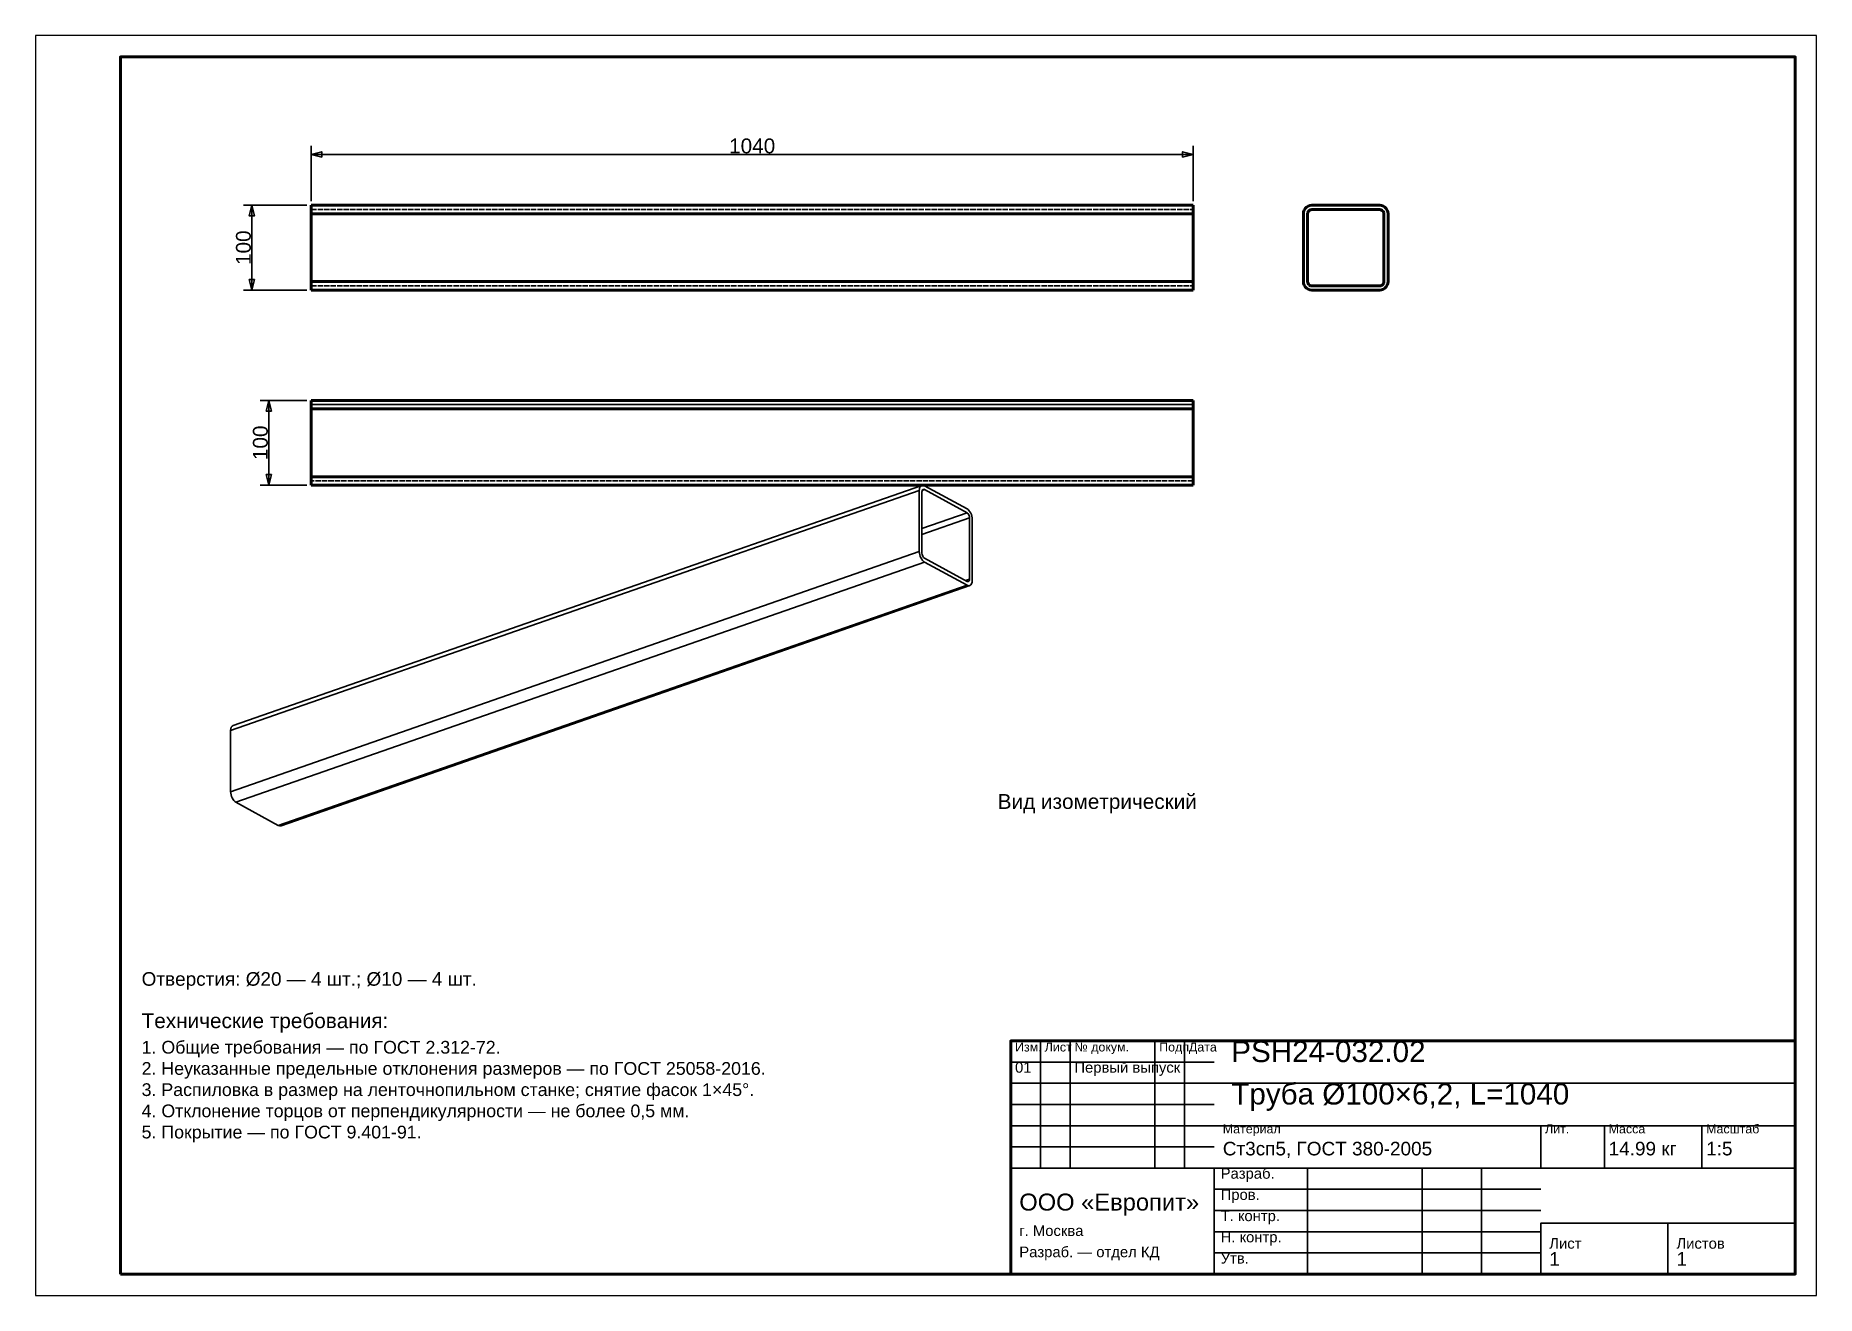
# Model space of a CAD drawing. Header units: millimetres. Extents: x 0 to 420, y 0 to 297.
import ezdxf
from ezdxf.enums import TextEntityAlignment as Align

# ---------------------------------------------------------------- set-up
doc = ezdxf.new("R2010")
doc.units = ezdxf.units.MM
doc.linetypes.add('DASHED', pattern=[1.524, 1.27, -0.254])
doc.styles.add('GOST', font='Arial')

msp = doc.modelspace()

# ---------------------------------------------------------------- linework, layer by layer
at = {"color": 7, "lineweight": 35}
for p, q in [((65, 258), (65, 271)), ((65, 269), (273, 269)), ((273, 258), (273, 271)), ((64, 257), (49, 257)), ((51, 237), (51, 257)), ((64, 237), (49, 237)), ((64, 211), (53, 211)), ((55, 191), (55, 211)), ((64, 191), (53, 191)), ((237, 30), (237, 60)), ((244, 30), (244, 60)), ((264, 30), (264, 60)), ((271, 30), (271, 60)), ((230, 55), (278, 55)), ((230, 50), (278, 50)), ((278, 50), (415, 50)), ((230, 45), (278, 45)), ((230, 40), (278, 40)), ((278, 40), (415, 40)), ((355, 30), (355, 40)), ((370, 30), (370, 40)), ((393, 30), (393, 40)), ((230, 35), (278, 35)), ((230, 30), (278, 30)), ((278, 30), (415, 30)), ((300, 5), (300, 30)), ((327, 5), (327, 30)), ((341, 5), (341, 30)), ((278, 25), (355, 25)), ((278, 20), (355, 20)), ((355, 17), (415, 17)), ((278, 15), (355, 15)), ((278, 10), (355, 10))]:
    msp.add_line(p, q, dxfattribs=at)
at = {"color": 1, "lineweight": 70}
for p, q in [((65, 257), (65, 256.99)), ((65, 257), (273, 257)), ((65, 256.99), (65, 256.95)), ((65, 256.95), (65, 256.89)), ((65, 256.89), (65, 256.8)), ((65, 256.8), (65, 256.69)), ((65, 256.69), (65, 256.56)), ((65, 256.56), (65, 256.41)), ((65, 256.41), (65, 256.25)), ((65, 256.25), (65, 256.06)), ((273, 256.99), (273, 257)), ((273, 256.95), (273, 256.99)), ((273, 256.89), (273, 256.95)), ((273, 256.8), (273, 256.89)), ((273, 256.69), (273, 256.8)), ((273, 256.56), (273, 256.69)), ((273, 256.41), (273, 256.56)), ((273, 256.25), (273, 256.41)), ((273, 256.06), (273, 256.25)), ((299.2, 255.87), (299.44, 256.25)), ((299.44, 256.25), (299.75, 256.56)), ((299.75, 256.56), (300.13, 256.8)), ((300.13, 256.8), (300.55, 256.95)), ((300.55, 256.95), (301, 257)), ((301, 257), (317, 257)), ((317, 257), (317.45, 256.95)), ((317.45, 256.95), (317.87, 256.8)), ((317.87, 256.8), (318.25, 256.56)), ((318.25, 256.56), (318.56, 256.25)), ((318.56, 256.25), (318.8, 255.87)), ((65, 256.06), (65, 255.87)), ((65, 255.87), (65, 255.66)), ((65, 255.66), (65, 255.45)), ((65, 255.45), (65, 255.22)), ((65, 255.22), (65, 255)), ((65, 255), (65, 239)), ((65, 255), (273, 255)), ((273, 255.87), (273, 256.06)), ((273, 255.66), (273, 255.87)), ((273, 255.45), (273, 255.66)), ((273, 255.22), (273, 255.45)), ((273, 255), (273, 255.22)), ((273, 239), (273, 255)), ((299, 255), (299.05, 255.45)), ((299, 239), (299, 255)), ((299.05, 255.45), (299.2, 255.87)), ((300.05, 255.31), (300, 255)), ((300, 255), (300, 239)), ((300.19, 255.59), (300.05, 255.31)), ((300.41, 255.81), (300.19, 255.59)), ((300.69, 255.95), (300.41, 255.81)), ((301, 256), (300.69, 255.95)), ((317, 256), (301, 256)), ((317.31, 255.95), (317, 256)), ((317.59, 255.81), (317.31, 255.95)), ((317.81, 255.59), (317.59, 255.81)), ((317.95, 255.31), (317.81, 255.59)), ((318, 255), (317.95, 255.31)), ((318, 239), (318, 255)), ((318.8, 255.87), (318.95, 255.45)), ((318.95, 255.45), (319, 255)), ((319, 255), (319, 239)), ((65, 239), (65, 238.78)), ((65, 239), (273, 239)), ((65, 238.78), (65, 238.55)), ((65, 238.55), (65, 238.34)), ((65, 238.34), (65, 238.13)), ((65, 238.13), (65, 237.94)), ((65, 237.94), (65, 237.75)), ((65, 237.75), (65, 237.59)), ((65, 237.59), (65, 237.44)), ((65, 237.44), (65, 237.31)), ((65, 237.31), (65, 237.2)), ((65, 237.2), (65, 237.11)), ((65, 237.11), (65, 237.05)), ((65, 237.05), (65, 237.01)), ((65, 237.01), (65, 237)), ((65, 237), (273, 237)), ((273, 238.78), (273, 239)), ((273, 238.55), (273, 238.78)), ((273, 238.34), (273, 238.55)), ((273, 238.13), (273, 238.34)), ((273, 237.94), (273, 238.13)), ((273, 237.75), (273, 237.94)), ((273, 237.59), (273, 237.75)), ((273, 237.44), (273, 237.59)), ((273, 237.31), (273, 237.44)), ((273, 237.2), (273, 237.31)), ((273, 237.11), (273, 237.2)), ((273, 237.05), (273, 237.11)), ((273, 237.01), (273, 237.05)), ((273, 237), (273, 237.01)), ((299.05, 238.55), (299, 239)), ((299.2, 238.13), (299.05, 238.55)), ((299.44, 237.75), (299.2, 238.13)), ((299.75, 237.44), (299.44, 237.75)), ((300.13, 237.2), (299.75, 237.44)), ((300, 239), (300.05, 238.69)), ((300.05, 238.69), (300.19, 238.41)), ((300.55, 237.05), (300.13, 237.2)), ((300.19, 238.41), (300.41, 238.19)), ((300.41, 238.19), (300.69, 238.05)), ((301, 237), (300.55, 237.05)), ((300.69, 238.05), (301, 238)), ((301, 238), (317, 238)), ((317, 237), (301, 237)), ((317, 238), (317.31, 238.05)), ((317.45, 237.05), (317, 237)), ((317.31, 238.05), (317.59, 238.19)), ((317.87, 237.2), (317.45, 237.05)), ((317.59, 238.19), (317.81, 238.41)), ((317.81, 238.41), (317.95, 238.69)), ((318.25, 237.44), (317.87, 237.2)), ((317.95, 238.69), (318, 239)), ((318.56, 237.75), (318.25, 237.44)), ((318.8, 238.13), (318.56, 237.75)), ((318.95, 238.55), (318.8, 238.13)), ((319, 239), (318.95, 238.55)), ((65, 211), (65, 210.99)), ((273, 211), (65, 211)), ((65, 210.99), (65, 210.95)), ((65, 210.95), (65, 210.89)), ((65, 210.89), (65, 210.8)), ((65, 210.8), (65, 210.69)), ((65, 210.69), (65, 210.56)), ((65, 210.56), (65, 210.41)), ((65, 210.41), (65, 210.25)), ((65, 210.25), (65, 210.06)), ((65, 210.06), (65, 209.87)), ((273, 210.99), (273, 211)), ((273, 210.95), (273, 210.99)), ((273, 210.89), (273, 210.95)), ((273, 210.8), (273, 210.89)), ((273, 210.69), (273, 210.8)), ((273, 210.56), (273, 210.69)), ((273, 210.41), (273, 210.56)), ((273, 210.25), (273, 210.41)), ((273, 210.06), (273, 210.25)), ((273, 209.87), (273, 210.06)), ((65, 209.87), (65, 209.66)), ((65, 209.66), (65, 209.45)), ((65, 209.45), (65, 209.22)), ((65, 209.22), (65, 209)), ((65, 209), (65, 193)), ((273, 209), (65, 209)), ((273, 209.66), (273, 209.87)), ((273, 209.45), (273, 209.66)), ((273, 209.22), (273, 209.45)), ((273, 209), (273, 209.22)), ((273, 193), (273, 209)), ((65, 193), (65, 192.78)), ((273, 193), (65, 193)), ((65, 192.78), (65, 192.55)), ((65, 192.55), (65, 192.34)), ((65, 192.34), (65, 192.13)), ((65, 192.13), (65, 191.94)), ((65, 191.94), (65, 191.75)), ((65, 191.75), (65, 191.59)), ((65, 191.59), (65, 191.44)), ((65, 191.44), (65, 191.31)), ((65, 191.31), (65, 191.2)), ((65, 191.2), (65, 191.11)), ((65, 191.11), (65, 191.05)), ((65, 191.05), (65, 191.01)), ((65, 191.01), (65, 191)), ((273, 191), (65, 191)), ((273, 192.78), (273, 193)), ((273, 192.55), (273, 192.78)), ((273, 192.34), (273, 192.55)), ((273, 192.13), (273, 192.34)), ((273, 191.94), (273, 192.13)), ((273, 191.75), (273, 191.94)), ((273, 191.59), (273, 191.75)), ((273, 191.44), (273, 191.59)), ((273, 191.31), (273, 191.44)), ((273, 191.2), (273, 191.31)), ((273, 191.11), (273, 191.2)), ((273, 191.05), (273, 191.11)), ((273, 191.01), (273, 191.05)), ((273, 191), (273, 191.01))]:
    msp.add_line(p, q, dxfattribs=at)
at = {"color": 5, "linetype": 'DASHED', "lineweight": 35}
for p, q in [((65, 256.99), (65, 257)), ((65, 257), (273, 257)), ((65, 256.95), (65, 256.99)), ((65, 256.89), (65, 256.95)), ((65, 256.8), (65, 256.89)), ((65, 256.69), (65, 256.8)), ((65, 256.56), (65, 256.69)), ((65, 256.41), (65, 256.56)), ((65, 256.25), (65, 256.41)), ((65, 256.06), (65, 256.25)), ((273, 257), (273, 256.99)), ((273, 256.99), (273, 256.95)), ((273, 256.95), (273, 256.89)), ((273, 256.89), (273, 256.8)), ((273, 256.8), (273, 256.69)), ((273, 256.69), (273, 256.56)), ((273, 256.56), (273, 256.41)), ((273, 256.41), (273, 256.25)), ((273, 256.25), (273, 256.06)), ((299.44, 256.25), (299.2, 255.87)), ((299.75, 256.56), (299.44, 256.25)), ((300.13, 256.8), (299.75, 256.56)), ((300.55, 256.95), (300.13, 256.8)), ((301, 257), (300.55, 256.95)), ((317, 257), (301, 257)), ((317.45, 256.95), (317, 257)), ((317.87, 256.8), (317.45, 256.95)), ((318.25, 256.56), (317.87, 256.8)), ((318.56, 256.25), (318.25, 256.56)), ((318.8, 255.87), (318.56, 256.25)), ((65, 255.87), (65, 256.06)), ((65, 255.99), (65, 256)), ((65, 256), (65, 255.99)), ((65, 256), (273, 256)), ((65, 256), (273, 256)), ((65, 255.97), (65, 255.99)), ((65, 255.99), (65, 255.97)), ((65, 255.94), (65, 255.97)), ((65, 255.97), (65, 255.94)), ((65, 255.9), (65, 255.94)), ((65, 255.94), (65, 255.9)), ((65, 255.85), (65, 255.9)), ((65, 255.9), (65, 255.85)), ((65, 255.66), (65, 255.87)), ((65, 255.78), (65, 255.85)), ((65, 255.85), (65, 255.78)), ((65, 255.71), (65, 255.78)), ((65, 255.78), (65, 255.71)), ((65, 255.62), (65, 255.71)), ((65, 255.71), (65, 255.62)), ((65, 255.45), (65, 255.66)), ((65, 255.53), (65, 255.62)), ((65, 255.62), (65, 255.53)), ((65, 255.43), (65, 255.53)), ((65, 255.53), (65, 255.43)), ((65, 255.22), (65, 255.45)), ((65, 255.33), (65, 255.43)), ((65, 255.43), (65, 255.33)), ((65, 255.22), (65, 255.33)), ((65, 255.33), (65, 255.22)), ((65, 255), (65, 255.22)), ((65, 255.11), (65, 255.22)), ((65, 255.22), (65, 255.11)), ((65, 255), (65, 255.11)), ((65, 255.11), (65, 255)), ((65, 239), (65, 255)), ((65, 239), (65, 255)), ((65, 255), (65, 239)), ((273, 256.06), (273, 255.87)), ((273, 256), (273, 255.99)), ((273, 255.99), (273, 256)), ((273, 255.99), (273, 255.97)), ((273, 255.97), (273, 255.99)), ((273, 255.97), (273, 255.94)), ((273, 255.94), (273, 255.97)), ((273, 255.94), (273, 255.9)), ((273, 255.9), (273, 255.94)), ((273, 255.9), (273, 255.85)), ((273, 255.85), (273, 255.9)), ((273, 255.87), (273, 255.66)), ((273, 255.85), (273, 255.78)), ((273, 255.78), (273, 255.85)), ((273, 255.78), (273, 255.71)), ((273, 255.71), (273, 255.78)), ((273, 255.71), (273, 255.62)), ((273, 255.62), (273, 255.71)), ((273, 255.66), (273, 255.45)), ((273, 255.62), (273, 255.53)), ((273, 255.53), (273, 255.62)), ((273, 255.53), (273, 255.43)), ((273, 255.43), (273, 255.53)), ((273, 255.45), (273, 255.22)), ((273, 255.43), (273, 255.33)), ((273, 255.33), (273, 255.43)), ((273, 255.33), (273, 255.22)), ((273, 255.22), (273, 255.33)), ((273, 255.22), (273, 255.11)), ((273, 255.11), (273, 255.22)), ((273, 255.22), (273, 255)), ((273, 255.11), (273, 255)), ((273, 255), (273, 255.11)), ((273, 255), (273, 239)), ((273, 239), (273, 255)), ((273, 255), (273, 239)), ((299.05, 255.45), (299, 255)), ((299, 255), (299, 239)), ((299.2, 255.87), (299.05, 255.45)), ((300, 255), (300.05, 255.31)), ((300, 239), (300, 255)), ((300.05, 255.31), (300.19, 255.59)), ((300.19, 255.59), (300.41, 255.81)), ((300.41, 255.81), (300.69, 255.95)), ((300.69, 255.95), (301, 256)), ((301, 256), (317, 256)), ((317, 256), (317.31, 255.95)), ((317.31, 255.95), (317.59, 255.81)), ((317.59, 255.81), (317.81, 255.59)), ((317.81, 255.59), (317.95, 255.31)), ((317.95, 255.31), (318, 255)), ((318, 255), (318, 239)), ((318.95, 255.45), (318.8, 255.87)), ((319, 255), (318.95, 255.45)), ((319, 239), (319, 255)), ((65, 238.78), (65, 239)), ((65, 238.89), (65, 239)), ((65, 239), (65, 238.89)), ((65, 238.78), (65, 238.89)), ((65, 238.89), (65, 238.78)), ((65, 238.55), (65, 238.78)), ((65, 238.67), (65, 238.78)), ((65, 238.78), (65, 238.67)), ((65, 238.57), (65, 238.67)), ((65, 238.67), (65, 238.57)), ((65, 238.47), (65, 238.57)), ((65, 238.57), (65, 238.47)), ((65, 238.34), (65, 238.55)), ((65, 238.38), (65, 238.47)), ((65, 238.47), (65, 238.38)), ((65, 238.29), (65, 238.38)), ((65, 238.38), (65, 238.29)), ((65, 238.13), (65, 238.34)), ((65, 238.22), (65, 238.29)), ((65, 238.29), (65, 238.22)), ((65, 238.15), (65, 238.22)), ((65, 238.22), (65, 238.15)), ((65, 238.1), (65, 238.15)), ((65, 238.15), (65, 238.1)), ((65, 237.94), (65, 238.13)), ((65, 238.06), (65, 238.1)), ((65, 238.1), (65, 238.06)), ((65, 238.03), (65, 238.06)), ((65, 238.06), (65, 238.03)), ((65, 238.01), (65, 238.03)), ((65, 238.03), (65, 238.01)), ((65, 238), (65, 238.01)), ((65, 238.01), (65, 238)), ((65, 238), (273, 238)), ((65, 238), (273, 238)), ((65, 237.75), (65, 237.94)), ((65, 237.59), (65, 237.75)), ((65, 237.44), (65, 237.59)), ((65, 237.31), (65, 237.44)), ((65, 237.2), (65, 237.31)), ((65, 237.11), (65, 237.2)), ((65, 237.05), (65, 237.11)), ((65, 237.01), (65, 237.05)), ((65, 237), (65, 237.01)), ((273, 237), (65, 237)), ((273, 238.89), (273, 239)), ((273, 239), (273, 238.89)), ((273, 239), (273, 238.78)), ((273, 238.78), (273, 238.89)), ((273, 238.89), (273, 238.78)), ((273, 238.67), (273, 238.78)), ((273, 238.78), (273, 238.67)), ((273, 238.78), (273, 238.55)), ((273, 238.57), (273, 238.67)), ((273, 238.67), (273, 238.57)), ((273, 238.47), (273, 238.57)), ((273, 238.57), (273, 238.47)), ((273, 238.55), (273, 238.34)), ((273, 238.38), (273, 238.47)), ((273, 238.47), (273, 238.38)), ((273, 238.29), (273, 238.38)), ((273, 238.38), (273, 238.29)), ((273, 238.34), (273, 238.13)), ((273, 238.22), (273, 238.29)), ((273, 238.29), (273, 238.22)), ((273, 238.15), (273, 238.22)), ((273, 238.22), (273, 238.15)), ((273, 238.1), (273, 238.15)), ((273, 238.15), (273, 238.1)), ((273, 238.13), (273, 237.94)), ((273, 238.06), (273, 238.1)), ((273, 238.1), (273, 238.06)), ((273, 238.03), (273, 238.06)), ((273, 238.06), (273, 238.03)), ((273, 238.01), (273, 238.03)), ((273, 238.03), (273, 238.01)), ((273, 238), (273, 238.01)), ((273, 238.01), (273, 238)), ((273, 237.94), (273, 237.75)), ((273, 237.75), (273, 237.59)), ((273, 237.59), (273, 237.44)), ((273, 237.44), (273, 237.31)), ((273, 237.31), (273, 237.2)), ((273, 237.2), (273, 237.11)), ((273, 237.11), (273, 237.05)), ((273, 237.05), (273, 237.01)), ((273, 237.01), (273, 237)), ((299, 239), (299.05, 238.55)), ((299.05, 238.55), (299.2, 238.13)), ((299.2, 238.13), (299.44, 237.75)), ((299.44, 237.75), (299.75, 237.44)), ((299.75, 237.44), (300.13, 237.2)), ((300.05, 238.69), (300, 239)), ((300.19, 238.41), (300.05, 238.69)), ((300.13, 237.2), (300.55, 237.05)), ((300.41, 238.19), (300.19, 238.41)), ((300.69, 238.05), (300.41, 238.19)), ((300.55, 237.05), (301, 237)), ((301, 238), (300.69, 238.05)), ((317, 238), (301, 238)), ((301, 237), (317, 237)), ((317.31, 238.05), (317, 238)), ((317, 237), (317.45, 237.05)), ((317.59, 238.19), (317.31, 238.05)), ((317.45, 237.05), (317.87, 237.2)), ((317.81, 238.41), (317.59, 238.19)), ((317.95, 238.69), (317.81, 238.41)), ((317.87, 237.2), (318.25, 237.44)), ((318, 239), (317.95, 238.69)), ((318.25, 237.44), (318.56, 237.75)), ((318.56, 237.75), (318.8, 238.13)), ((318.8, 238.13), (318.95, 238.55)), ((318.95, 238.55), (319, 239)), ((273, 211), (65, 211)), ((65, 210.99), (65, 211)), ((65, 210.95), (65, 210.99)), ((65, 210.89), (65, 210.95)), ((65, 210.8), (65, 210.89)), ((65, 210.69), (65, 210.8)), ((65, 210.56), (65, 210.69)), ((65, 210.41), (65, 210.56)), ((65, 210.25), (65, 210.41)), ((65, 210.06), (65, 210.25)), ((65, 209.87), (65, 210.06)), ((65, 210), (273, 210)), ((273, 210), (65, 210)), ((65, 209.99), (65, 210)), ((65, 210), (65, 209.99)), ((273, 211), (273, 210.99)), ((273, 210.99), (273, 210.95)), ((273, 210.95), (273, 210.89)), ((273, 210.89), (273, 210.8)), ((273, 210.8), (273, 210.69)), ((273, 210.69), (273, 210.56)), ((273, 210.56), (273, 210.41)), ((273, 210.41), (273, 210.25)), ((273, 210.25), (273, 210.06)), ((273, 210.06), (273, 209.87)), ((273, 209.99), (273, 210)), ((273, 210), (273, 209.99)), ((65, 209.97), (65, 209.99)), ((65, 209.99), (65, 209.97)), ((65, 209.94), (65, 209.97)), ((65, 209.97), (65, 209.94)), ((65, 209.9), (65, 209.94)), ((65, 209.94), (65, 209.9)), ((65, 209.85), (65, 209.9)), ((65, 209.9), (65, 209.85)), ((65, 209.66), (65, 209.87)), ((65, 209.78), (65, 209.85)), ((65, 209.85), (65, 209.78)), ((65, 209.71), (65, 209.78)), ((65, 209.78), (65, 209.71)), ((65, 209.62), (65, 209.71)), ((65, 209.71), (65, 209.62)), ((65, 209.45), (65, 209.66)), ((65, 209.53), (65, 209.62)), ((65, 209.62), (65, 209.53)), ((65, 209.43), (65, 209.53)), ((65, 209.53), (65, 209.43)), ((65, 209.22), (65, 209.45)), ((65, 209.33), (65, 209.43)), ((65, 209.43), (65, 209.33)), ((65, 209.22), (65, 209.33)), ((65, 209.33), (65, 209.22)), ((65, 209.11), (65, 209.22)), ((65, 209.22), (65, 209.11)), ((65, 209), (65, 209.22)), ((65, 209), (65, 209.11)), ((65, 209.11), (65, 209)), ((65, 193), (65, 209)), ((65, 209), (65, 193)), ((65, 193), (65, 209)), ((273, 209.97), (273, 209.99)), ((273, 209.99), (273, 209.97)), ((273, 209.94), (273, 209.97)), ((273, 209.97), (273, 209.94)), ((273, 209.9), (273, 209.94)), ((273, 209.94), (273, 209.9)), ((273, 209.85), (273, 209.9)), ((273, 209.9), (273, 209.85)), ((273, 209.87), (273, 209.66)), ((273, 209.78), (273, 209.85)), ((273, 209.85), (273, 209.78)), ((273, 209.71), (273, 209.78)), ((273, 209.78), (273, 209.71)), ((273, 209.62), (273, 209.71)), ((273, 209.71), (273, 209.62)), ((273, 209.66), (273, 209.45)), ((273, 209.53), (273, 209.62)), ((273, 209.62), (273, 209.53)), ((273, 209.43), (273, 209.53)), ((273, 209.53), (273, 209.43)), ((273, 209.45), (273, 209.22)), ((273, 209.33), (273, 209.43)), ((273, 209.43), (273, 209.33)), ((273, 209.22), (273, 209.33)), ((273, 209.33), (273, 209.22)), ((273, 209.22), (273, 209)), ((273, 209.11), (273, 209.22)), ((273, 209.22), (273, 209.11)), ((273, 209), (273, 209.11)), ((273, 209.11), (273, 209)), ((273, 209), (273, 193)), ((273, 209), (273, 193)), ((273, 193), (273, 209)), ((65, 192.89), (65, 193)), ((65, 193), (65, 192.89)), ((65, 192.78), (65, 193)), ((65, 192.78), (65, 192.89)), ((65, 192.89), (65, 192.78)), ((65, 192.67), (65, 192.78)), ((65, 192.78), (65, 192.67)), ((65, 192.55), (65, 192.78)), ((65, 192.57), (65, 192.67)), ((65, 192.67), (65, 192.57)), ((65, 192.47), (65, 192.57)), ((65, 192.57), (65, 192.47)), ((65, 192.34), (65, 192.55)), ((65, 192.38), (65, 192.47)), ((65, 192.47), (65, 192.38)), ((65, 192.29), (65, 192.38)), ((65, 192.38), (65, 192.29)), ((65, 192.13), (65, 192.34)), ((65, 192.22), (65, 192.29)), ((65, 192.29), (65, 192.22)), ((65, 192.15), (65, 192.22)), ((65, 192.22), (65, 192.15)), ((65, 192.1), (65, 192.15)), ((65, 192.15), (65, 192.1)), ((65, 191.94), (65, 192.13)), ((65, 192.06), (65, 192.1)), ((65, 192.1), (65, 192.06)), ((65, 192.03), (65, 192.06)), ((65, 192.06), (65, 192.03)), ((65, 192.01), (65, 192.03)), ((65, 192.03), (65, 192.01)), ((65, 192), (65, 192.01)), ((65, 192.01), (65, 192)), ((273, 192), (65, 192)), ((273, 192), (65, 192)), ((65, 191.75), (65, 191.94)), ((65, 191.59), (65, 191.75)), ((65, 191.44), (65, 191.59)), ((65, 191.31), (65, 191.44)), ((65, 191.2), (65, 191.31)), ((65, 191.11), (65, 191.2)), ((65, 191.05), (65, 191.11)), ((65, 191.01), (65, 191.05)), ((65, 191), (65, 191.01)), ((273, 191), (65, 191)), ((273, 193), (273, 192.78)), ((273, 193), (273, 192.89)), ((273, 192.89), (273, 193)), ((273, 192.89), (273, 192.78)), ((273, 192.78), (273, 192.89)), ((273, 192.78), (273, 192.55)), ((273, 192.78), (273, 192.67)), ((273, 192.67), (273, 192.78)), ((273, 192.67), (273, 192.57)), ((273, 192.57), (273, 192.67)), ((273, 192.57), (273, 192.47)), ((273, 192.47), (273, 192.57)), ((273, 192.55), (273, 192.34)), ((273, 192.47), (273, 192.38)), ((273, 192.38), (273, 192.47)), ((273, 192.38), (273, 192.29)), ((273, 192.29), (273, 192.38)), ((273, 192.34), (273, 192.13)), ((273, 192.29), (273, 192.22)), ((273, 192.22), (273, 192.29)), ((273, 192.22), (273, 192.15)), ((273, 192.15), (273, 192.22)), ((273, 192.15), (273, 192.1)), ((273, 192.1), (273, 192.15)), ((273, 192.13), (273, 191.94)), ((273, 192.1), (273, 192.06)), ((273, 192.06), (273, 192.1)), ((273, 192.06), (273, 192.03)), ((273, 192.03), (273, 192.06)), ((273, 192.03), (273, 192.01)), ((273, 192.01), (273, 192.03)), ((273, 192.01), (273, 192)), ((273, 192), (273, 192.01)), ((273, 191.94), (273, 191.75)), ((273, 191.75), (273, 191.59)), ((273, 191.59), (273, 191.44)), ((273, 191.44), (273, 191.31)), ((273, 191.31), (273, 191.2)), ((273, 191.2), (273, 191.11)), ((273, 191.11), (273, 191.05)), ((273, 191.05), (273, 191.01)), ((273, 191.01), (273, 191))]:
    msp.add_line(p, q, dxfattribs=at)
at = {"color": 1, "lineweight": 35}
for p, q in [((208.42, 189.76), (46, 133.14)), ((209.01, 190.97), (46.59, 134.35)), ((208.42, 189.76), (208.46, 190.19)), ((208.42, 175.36), (208.42, 189.76)), ((208.46, 190.19), (208.58, 190.55)), ((208.58, 190.55), (208.77, 190.81)), ((208.77, 190.81), (209.01, 190.97)), ((209.01, 190.97), (209.16, 191)), ((209.07, 189.63), (209.05, 189.42)), ((209.05, 189.42), (209.05, 175.02)), ((209.12, 189.81), (209.07, 189.63)), ((209.67, 189.98), (209.11, 189.78)), ((209.22, 189.95), (209.12, 189.81)), ((209.16, 191), (209.33, 191)), ((209.34, 190.02), (209.22, 189.95)), ((209.33, 191), (209.5, 190.96)), ((209.5, 190.04), (209.34, 190.02)), ((209.5, 190.96), (209.67, 190.88)), ((209.67, 189.98), (209.5, 190.04)), ((209.67, 190.88), (219.67, 185.43)), ((219.67, 184.53), (209.67, 189.98)), ((219.67, 185.43), (219.91, 185.27)), ((219.91, 185.27), (220.14, 185.04)), ((220.14, 185.04), (220.36, 184.75)), ((219.67, 184.53), (209.05, 180.83)), ((220.29, 183.29), (209.05, 179.37)), ((219.9, 184.34), (219.67, 184.53)), ((220.11, 184.03), (219.9, 184.34)), ((220.24, 183.66), (220.11, 184.03)), ((220.29, 183.29), (220.24, 183.66)), ((220.29, 168.89), (220.29, 183.29)), ((220.36, 184.75), (220.55, 184.43)), ((220.55, 184.43), (220.7, 184.07)), ((220.7, 184.07), (220.82, 183.69)), ((220.82, 183.69), (220.89, 183.32)), ((220.89, 183.32), (220.91, 182.95)), ((220.91, 182.95), (220.91, 168.55)), ((208.42, 175.36), (46, 118.74)), ((47.25, 116.26), (209.67, 172.88)), ((208.44, 174.99), (208.42, 175.36)), ((208.52, 174.62), (208.44, 174.99)), ((208.63, 174.24), (208.52, 174.62)), ((208.79, 173.89), (208.63, 174.24)), ((208.98, 173.56), (208.79, 173.89)), ((209.19, 173.27), (208.98, 173.56)), ((209.05, 175.02), (209.09, 174.65)), ((209.09, 174.65), (209.23, 174.28)), ((209.43, 173.04), (209.19, 173.27)), ((209.23, 174.28), (209.43, 173.98)), ((209.43, 173.98), (209.67, 173.78)), ((209.67, 172.88), (209.43, 173.04)), ((209.67, 173.78), (219.67, 168.33)), ((219.67, 167.43), (209.67, 172.88)), ((219.28, 168.54), (220.29, 168.89)), ((219.67, 168.33), (219.84, 168.27)), ((219.84, 168.27), (219.99, 168.29)), ((219.99, 168.29), (220.12, 168.37)), ((220.12, 168.37), (220.21, 168.5)), ((220.21, 168.5), (220.27, 168.68)), ((220.27, 168.68), (220.29, 168.89)), ((220.87, 168.12), (220.76, 167.76)), ((220.91, 168.55), (220.87, 168.12)), ((219.67, 167.43), (57.24, 110.81)), ((220.32, 167.34), (57.9, 110.72)), ((219.84, 167.36), (219.67, 167.43)), ((220.01, 167.32), (219.84, 167.36)), ((220.17, 167.31), (220.01, 167.32)), ((220.32, 167.34), (220.17, 167.31)), ((220.57, 167.5), (220.32, 167.34)), ((220.76, 167.76), (220.57, 167.5)), ((46.04, 133.57), (46, 133.14)), ((46, 133.14), (46, 118.74)), ((46.16, 133.93), (46.04, 133.57)), ((46.35, 134.19), (46.16, 133.93)), ((46.59, 134.35), (46.35, 134.19)), ((46, 118.74), (46.02, 118.37)), ((46.02, 118.37), (46.1, 118)), ((46.1, 118), (46.21, 117.62)), ((46.21, 117.62), (46.37, 117.27)), ((46.37, 117.27), (46.56, 116.94)), ((46.56, 116.94), (46.77, 116.65)), ((46.77, 116.65), (47.01, 116.42)), ((47.01, 116.42), (47.25, 116.26)), ((47.25, 116.26), (57.24, 110.81)), ((57.24, 110.81), (57.42, 110.74)), ((57.42, 110.74), (57.59, 110.69)), ((57.59, 110.69), (57.75, 110.69)), ((57.75, 110.69), (57.9, 110.72))]:
    msp.add_line(p, q, dxfattribs=at)
at = {"color": 7, "lineweight": 25}
msp.add_lwpolyline([(0, 0), (420, 0), (420, 297), (0, 297)], close=True, dxfattribs=at)
at = {"color": 7, "lineweight": 70}
for points in [[(20, 5), (415, 5), (415, 292), (20, 292)], [(230, 5), (415, 5), (415, 60), (230, 60)]]:
    msp.add_lwpolyline(points, close=True, dxfattribs=at)
at = {"color": 7, "lineweight": 35}
for points in [[(65, 269), (67.5, 268.38), (67.5, 269.62)], [(273, 269), (270.5, 269.62), (270.5, 268.38)], [(51, 257), (50.38, 254.5), (51.62, 254.5)], [(51, 237), (51.62, 239.5), (50.38, 239.5)], [(55, 211), (54.38, 208.5), (55.62, 208.5)], [(55, 191), (55.62, 193.5), (54.38, 193.5)], [(230, 5), (278, 5), (278, 30), (230, 30)], [(355, 5), (385, 5), (385, 17), (355, 17)], [(385, 5), (415, 5), (415, 17), (385, 17)]]:
    msp.add_lwpolyline(points, close=True, dxfattribs=at)

# ---------------------------------------------------------------- texts
at = {"color": 7, "style": 'GOST'}
msp.add_text('1040', height=3.5, dxfattribs=at).set_placement((169, 271), align=Align.MIDDLE)
for p in [(49, 247), (53, 201)]:
    msp.add_text('100', height=3.5, rotation=90, dxfattribs=at).set_placement(p, align=Align.MIDDLE)
at = {"color": 3, "style": 'GOST'}
for s, height, p in [('Вид изометрический', 3.5, (226.91, 114.69)), ('Технические требования:', 3.5, (25, 63)), ('1. Общие требования — по ГОСТ 2.312-72.', 3, (25, 57)), ('Изм.', 2.1, (231, 57.5)), ('Лист', 2.1, (238, 57.5)), ('№ докум.', 2.1, (245, 57.5)), ('Подп.', 2.1, (265, 57.5)), ('Дата', 2.1, (272, 57.5)), ('PSH24-032.02', 5, (282, 55)), ('2. Неуказанные предельные отклонения размеров — по ГОСТ 25058-2016.', 3, (25, 52)), ('01', 2.5, (231, 52.5)), ('Первый выпуск', 2.5, (245, 52.5)), ('3. Распиловка в размер на ленточнопильном станке; снятие фасок 1×45°.', 3, (25, 47)), ('Труба Ø100×6,2, L=1040', 5, (282, 45)), ('4. Отклонение торцов от перпендикулярности — не более 0,5 мм.', 3, (25, 42)), ('5. Покрытие — по ГОСТ 9.401-91.', 3, (25, 37)), ('Материал', 2.1, (280, 38.2)), ('Лит.', 2.1, (356, 38.2)), ('Масса', 2.1, (371, 38.2)), ('Масштаб', 2.1, (394, 38.2)), ('Ст3сп5, ГОСТ 380-2005', 3.2, (280, 33)), ('14.99 кг', 3.2, (371, 33)), ('1:5', 3.2, (394, 33)), ('Разраб.', 2.5, (279.5, 27.5)), ('ООО «Европит»', 4, (232, 20)), ('Пров.', 2.5, (279.5, 22.5)), ('Т. контр.', 2.5, (279.5, 17.5)), ('г. Москва', 2.5, (232, 14)), ('Н. контр.', 2.5, (279.5, 12.5)), ('Лист', 2.5, (357, 11)), ('Листов', 2.5, (387, 11)), ('Разраб. — отдел КД', 2.5, (232, 9)), ('Утв.', 2.5, (279.5, 7.5)), ('1', 3.2, (357, 7)), ('1', 3.2, (387, 7))]:
    msp.add_text(s, height=height, dxfattribs=at).set_placement(p)
at = {"color": 6, "style": 'GOST'}
msp.add_text('Отверстия: Ø20 — 4 шт.; Ø10 — 4 шт.', height=3.2, dxfattribs=at).set_placement((25, 73))

doc.saveas('drawing.dxf')
